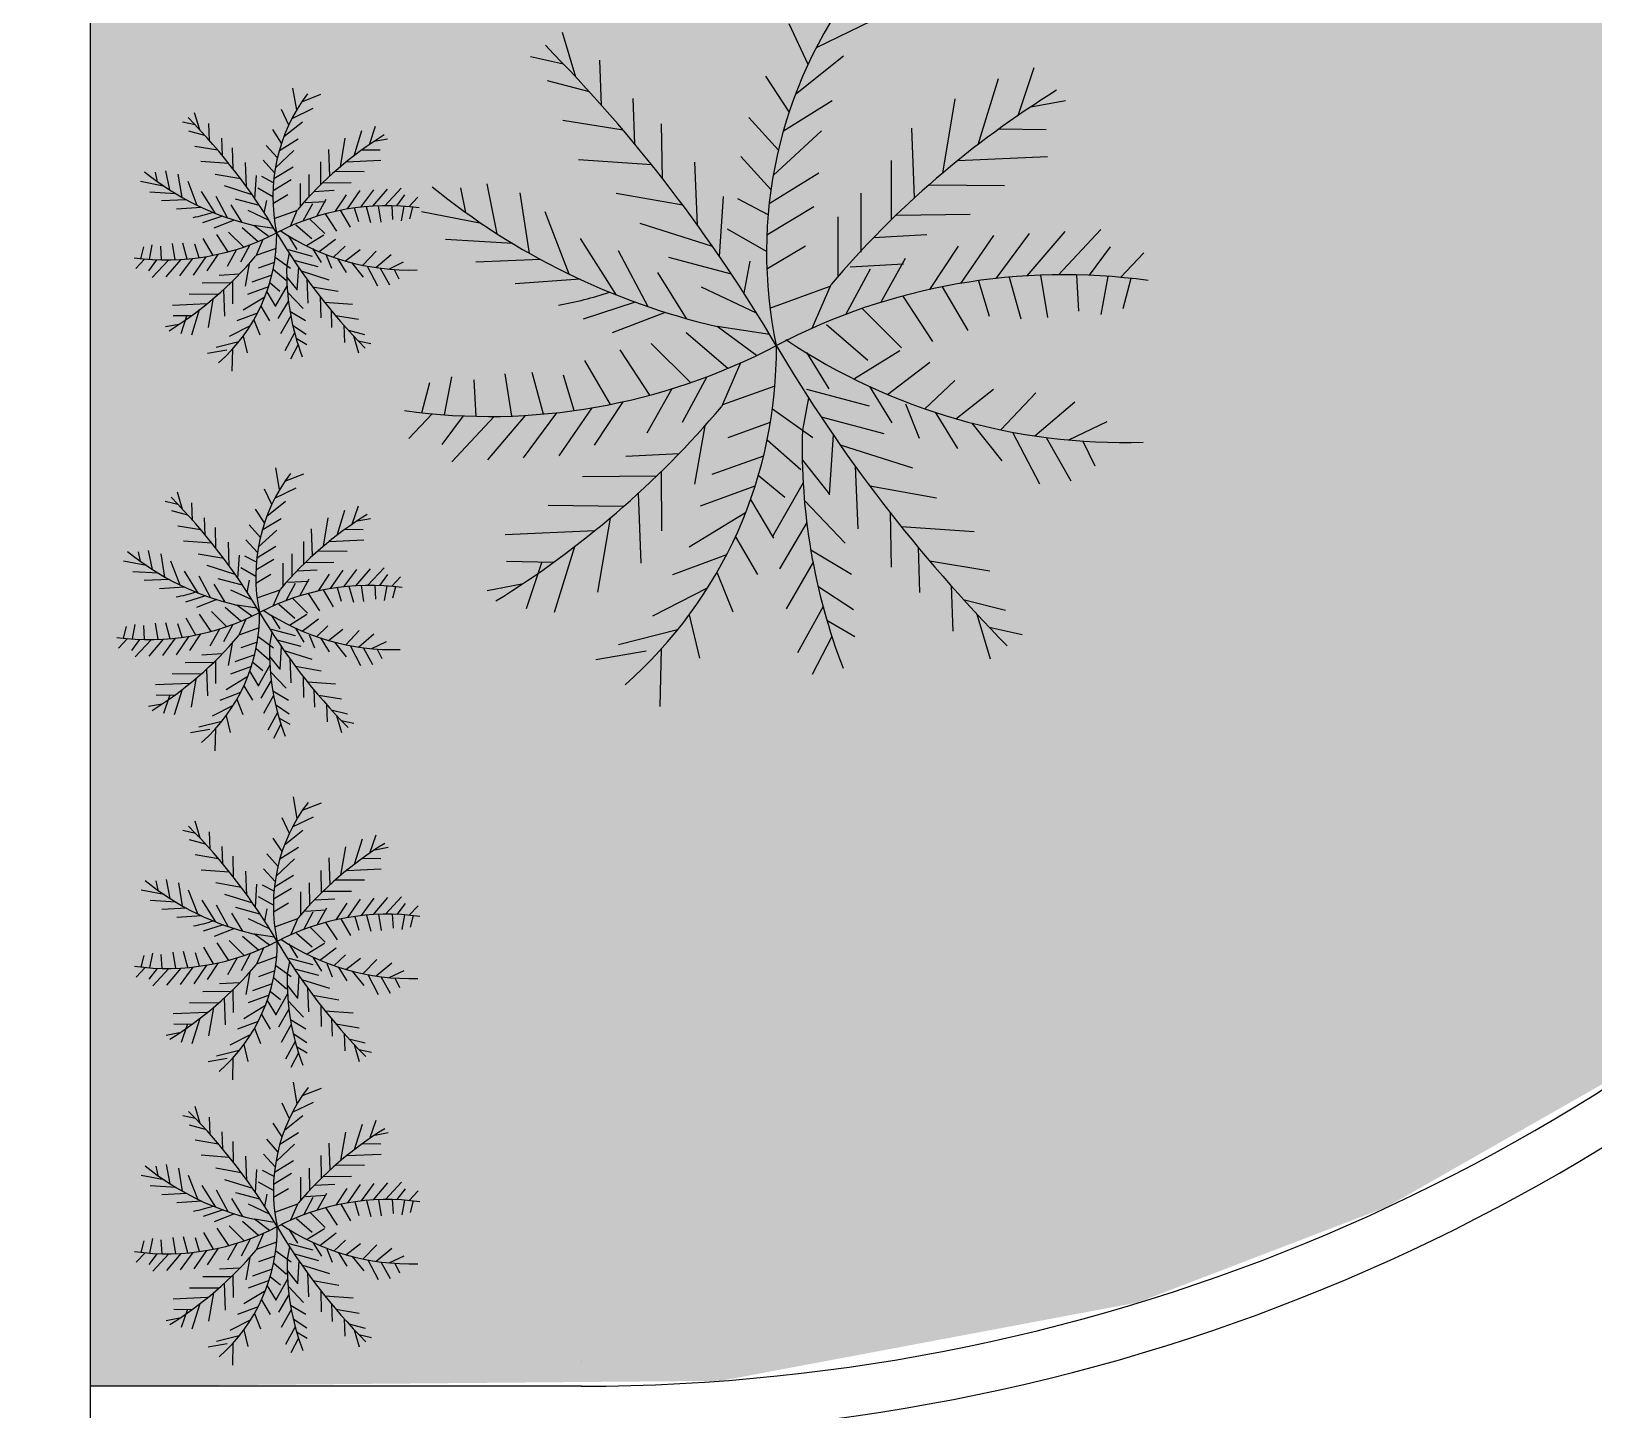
# Model space of a CAD drawing. Header units: millimetres. Extents: x 1170 to 1315, y 90 to 135.
# Drawn here: x 1292.958 to 1294.548, y 121.253 to 122.656 of the extents above; entities that cross this region are included whole.
import ezdxf

# ---------------------------------------------------------------- set-up
doc = ezdxf.new("R2010")
doc.units = ezdxf.units.MM
doc.header["$LTSCALE"] = 20
doc.header["$MEASUREMENT"] = 0
for name, color, linetype in [('E-hatch', 8, 'CONTINUOUS'), ('Indic_Corte_Vista', 2, 'CONTINUOUS'), ('LAYER7', 4, 'CONTINUOUS')]:
    doc.layers.add(name, color=color, linetype=linetype)

msp = doc.modelspace()

# ---------------------------------------------------------------- hatches: boundary and pattern name
at = {"layer": 'E-hatch'}
h = msp.add_hatch(dxfattribs=at)
h.set_pattern_fill('GRASS', color=250, scale=0.1, style=0)
h.paths.add_polyline_path([(1279.7532, 122.4272), (1292.6429, 122.4272), (1292.6429, 121.3022), (1281.3117, 121.3087), (1280.9141, 121.3841), (1280.5581, 121.5316), (1280.319, 121.6838), (1280.1098, 121.8645), (1279.9889, 121.9969), (1279.7859, 122.2936), (1279.7394, 122.3831)])
h.paths.add_polyline_path([(1293.1679, 123.0022), (1293.1679, 122.7272), (1293.0179, 122.7272), (1293.0179, 121.2772), (1293.6598, 121.2828), (1294.0841, 121.3625), (1294.3369, 121.4594), (1294.6175, 121.6192), (1294.8963, 121.8508), (1295.0687, 122.0483), (1295.1734, 122.2003), (1295.2986, 122.4364), (1295.3724, 122.6289), (1295.4298, 122.8484), (1295.4543, 123.0022)])

# ---------------------------------------------------------------- linework, layer by layer
at = {"layer": 'E-hatch', "color": 250}
for p, q in [((1293.5122, 122.6092), (1293.4986, 122.6546)), ((1293.7485, 122.6221), (1293.7292, 122.6633)), ((1293.757, 122.6394), (1293.8129, 122.6664)), ((1293.4997, 122.6224), (1293.4661, 122.6298)), ((1293.5384, 122.5804), (1293.5366, 122.6263)), ((1293.7357, 122.5918), (1293.7847, 122.6308)), ((1293.526, 122.5941), (1293.4832, 122.6052)), ((1293.7294, 122.5739), (1293.7056, 122.6101)), ((1293.9217, 122.5407), (1293.9424, 122.6076)), ((1293.9622, 122.5701), (1293.9787, 122.6188)), ((1293.2282, 122.5757), (1293.2242, 122.5978)), ((1293.2335, 122.5841), (1293.2528, 122.5917)), ((1293.5721, 122.5411), (1293.5706, 122.5873)), ((1293.1295, 122.5555), (1293.1243, 122.5729)), ((1293.2201, 122.5604), (1293.2127, 122.5762)), ((1293.2234, 122.5671), (1293.2448, 122.5774)), ((1293.7234, 122.5546), (1293.773, 122.5855)), ((1293.8855, 122.5115), (1293.8981, 122.587)), ((1293.9751, 122.5788), (1294.0106, 122.5854)), ((1293.1247, 122.5605), (1293.1118, 122.5634)), ((1293.1395, 122.5444), (1293.1389, 122.5621)), ((1293.2128, 122.542), (1293.2037, 122.5558)), ((1293.2152, 122.5488), (1293.234, 122.5638)), ((1293.3021, 122.5405), (1293.3084, 122.5592)), ((1293.5604, 122.555), (1293.499, 122.5651)), ((1293.6005, 122.5058), (1293.5993, 122.5615)), ((1293.7183, 122.5349), (1293.6884, 122.5681)), ((1293.8568, 122.4863), (1293.8542, 122.5573)), ((1293.943, 122.5566), (1293.9907, 122.5557)), ((1293.1348, 122.5497), (1293.1184, 122.554)), ((1293.1525, 122.5294), (1293.1519, 122.5471)), ((1293.2086, 122.527), (1293.1971, 122.5397)), ((1293.2105, 122.5345), (1293.2295, 122.5464)), ((1293.2727, 122.518), (1293.2775, 122.547)), ((1293.2866, 122.5292), (1293.2945, 122.5549)), ((1293.307, 122.5438), (1293.3207, 122.5464)), ((1293.713, 122.5089), (1293.7623, 122.5546)), ((1293.148, 122.5347), (1293.1244, 122.5386)), ((1293.1634, 122.5158), (1293.1629, 122.5372)), ((1293.2057, 122.5116), (1293.1939, 122.5245)), ((1293.2065, 122.517), (1293.2254, 122.5345)), ((1293.2617, 122.5083), (1293.2607, 122.5356)), ((1293.2786, 122.5229), (1293.3136, 122.5245)), ((1293.2947, 122.5353), (1293.3131, 122.535)), ((1293.5894, 122.5198), (1293.5148, 122.5251)), ((1293.7107, 122.4948), (1293.68, 122.5283)), ((1293.8334, 122.4642), (1293.8333, 122.5243)), ((1293.9009, 122.5243), (1293.9922, 122.5285)), ((1293.0866, 122.5026), (1293.0846, 122.5123)), ((1293.0989, 122.4943), (1293.0949, 122.5137)), ((1293.1115, 122.4867), (1293.1077, 122.5103)), ((1293.1591, 122.5212), (1293.1305, 122.5232)), ((1293.1713, 122.5055), (1293.1452, 122.5101)), ((1293.177, 122.4977), (1293.1759, 122.5222)), ((1293.1856, 122.4855), (1293.1871, 122.5089)), ((1293.2045, 122.5017), (1293.1928, 122.508)), ((1293.205, 122.5061), (1293.2244, 122.518)), ((1293.2409, 122.4871), (1293.2408, 122.5101)), ((1293.2527, 122.4999), (1293.2527, 122.5229)), ((1293.2674, 122.5134), (1293.2968, 122.5131)), ((1293.6361, 122.4585), (1293.6332, 122.5225)), ((1293.7089, 122.4805), (1293.7595, 122.5116)), ((1293.0927, 122.4983), (1293.0693, 122.5029)), ((1293.1049, 122.4905), (1293.0787, 122.4921)), ((1293.1269, 122.4786), (1293.1176, 122.5029)), ((1293.1454, 122.4704), (1293.1314, 122.4926)), ((1293.1829, 122.4894), (1293.1546, 122.4984)), ((1293.2039, 122.4874), (1293.1887, 122.4961)), ((1293.2041, 122.4939), (1293.2224, 122.5049)), ((1293.2319, 122.4778), (1293.2319, 122.5009)), ((1293.2457, 122.4928), (1293.2664, 122.494)), ((1293.2545, 122.5016), (1293.2835, 122.5019)), ((1293.2798, 122.475), (1293.2926, 122.4937)), ((1293.2935, 122.4769), (1293.3066, 122.4945)), ((1293.3057, 122.4779), (1293.3205, 122.4952)), ((1293.3179, 122.4783), (1293.3344, 122.496)), ((1293.4003, 122.4713), (1293.3951, 122.4965)), ((1293.4323, 122.4496), (1293.4221, 122.5004)), ((1293.8716, 122.4996), (1293.9484, 122.4988)), ((1293.1157, 122.4843), (1293.0905, 122.4832)), ((1293.1312, 122.4765), (1293.1058, 122.4748)), ((1293.1578, 122.4658), (1293.1462, 122.4876)), ((1293.1727, 122.4612), (1293.1614, 122.4793)), ((1293.1903, 122.4785), (1293.1658, 122.485)), ((1293.1952, 122.4711), (1293.1976, 122.4837)), ((1293.204, 122.4806), (1293.2192, 122.4897)), ((1293.2349, 122.4629), (1293.2445, 122.4806)), ((1293.2366, 122.4814), (1293.2573, 122.4826)), ((1293.2485, 122.4675), (1293.2582, 122.4848)), ((1293.2677, 122.4726), (1293.2789, 122.4895)), ((1293.2866, 122.476), (1293.2909, 122.4622)), ((1293.2987, 122.4774), (1293.3031, 122.4611)), ((1293.3109, 122.4782), (1293.3136, 122.4617)), ((1293.3249, 122.4783), (1293.3257, 122.4641)), ((1293.3299, 122.4781), (1293.3382, 122.4892)), ((1293.3372, 122.4777), (1293.3345, 122.4628)), ((1293.3421, 122.4773), (1293.3513, 122.4869)), ((1293.3461, 122.4769), (1293.3431, 122.4651)), ((1293.4652, 122.4298), (1293.4555, 122.4914)), ((1293.6211, 122.4788), (1293.5531, 122.4908)), ((1293.6585, 122.4266), (1293.6624, 122.4877)), ((1293.7078, 122.4689), (1293.6772, 122.4854)), ((1293.7066, 122.4486), (1293.7544, 122.4774)), ((1293.8025, 122.4309), (1293.8024, 122.491)), ((1293.1527, 122.4677), (1293.1324, 122.461)), ((1293.1644, 122.4637), (1293.1437, 122.4556)), ((1293.2, 122.4634), (1293.1786, 122.4735)), ((1293.2053, 122.4654), (1293.2288, 122.4738)), ((1293.2217, 122.4574), (1293.2291, 122.4745)), ((1293.2412, 122.4651), (1293.2567, 122.4499)), ((1293.2571, 122.47), (1293.2687, 122.4523)), ((1293.2725, 122.4736), (1293.2825, 122.4565)), ((1293.4162, 122.4602), (1293.3552, 122.472)), ((1293.5053, 122.4087), (1293.4811, 122.4721)), ((1293.6514, 122.4369), (1293.5775, 122.4603)), ((1293.7792, 122.4067), (1293.7791, 122.4669)), ((1293.8381, 122.4687), (1293.9136, 122.4696)), ((1293.143, 122.4277), (1293.1331, 122.4448)), ((1293.1584, 122.4313), (1293.1468, 122.4491)), ((1293.1743, 122.4362), (1293.1589, 122.4515)), ((1293.1888, 122.4417), (1293.1726, 122.4557)), ((1293.2052, 122.455), (1293.1847, 122.4581)), ((1293.2, 122.4468), (1293.1847, 122.4581)), ((1293.2195, 122.448), (1293.2282, 122.4338)), ((1293.2273, 122.459), (1293.2434, 122.445)), ((1293.2382, 122.4379), (1293.2559, 122.4487)), ((1293.2511, 122.4316), (1293.2676, 122.4443)), ((1293.5536, 122.3874), (1293.5171, 122.4451)), ((1293.7062, 122.4317), (1293.6665, 122.4544)), ((1293.8152, 122.4459), (1293.8692, 122.449)), ((1293.904, 122.3993), (1293.9375, 122.4481)), ((1293.9398, 122.4043), (1293.9738, 122.4501)), ((1293.9716, 122.407), (1294.0101, 122.4521)), ((1294.0035, 122.408), (1294.0463, 122.4541)), ((1293.0694, 122.4244), (1293.0725, 122.4363)), ((1293.0783, 122.4236), (1293.0811, 122.4385)), ((1293.0906, 122.4231), (1293.0899, 122.4372)), ((1293.1046, 122.4232), (1293.1019, 122.4397)), ((1293.1168, 122.424), (1293.1124, 122.4402)), ((1293.1289, 122.4253), (1293.1246, 122.4392)), ((1293.1478, 122.4287), (1293.1366, 122.4119)), ((1293.167, 122.4338), (1293.1573, 122.4165)), ((1293.1806, 122.4385), (1293.171, 122.4208)), ((1293.1938, 122.4439), (1293.1864, 122.4268)), ((1293.2072, 122.4349), (1293.1867, 122.4275)), ((1293.2204, 122.4303), (1293.218, 122.4177)), ((1293.2195, 122.4336), (1293.244, 122.4271)), ((1293.2441, 122.4347), (1293.2529, 122.4205)), ((1293.2657, 122.426), (1293.2774, 122.4371)), ((1293.2778, 122.4222), (1293.2926, 122.4336)), ((1293.2954, 122.4178), (1293.309, 122.4322)), ((1293.3086, 122.4155), (1293.3242, 122.4288)), ((1293.4481, 122.4398), (1293.3797, 122.4439)), ((1293.5859, 122.3755), (1293.5557, 122.4323)), ((1293.7065, 122.414), (1293.746, 122.4376)), ((1293.8725, 122.3932), (1293.9017, 122.4371)), ((1294.0348, 122.4075), (1294.0564, 122.4365)), ((1294.0666, 122.4054), (1294.0903, 122.4304)), ((1293.0734, 122.424), (1293.0643, 122.4144)), ((1293.0856, 122.4232), (1293.0773, 122.4121)), ((1293.0976, 122.423), (1293.0811, 122.4054)), ((1293.1098, 122.4234), (1293.095, 122.4061)), ((1293.122, 122.4245), (1293.109, 122.4069)), ((1293.1357, 122.4264), (1293.1229, 122.4077)), ((1293.1799, 122.4194), (1293.1758, 122.3966)), ((1293.2054, 122.4206), (1293.1888, 122.4147)), ((1293.2042, 122.4139), (1293.2174, 122.4024)), ((1293.2062, 122.4261), (1293.2219, 122.4148)), ((1293.2252, 122.4228), (1293.2498, 122.4163)), ((1293.2299, 122.4159), (1293.2284, 122.3925)), ((1293.2582, 122.428), (1293.2636, 122.4146)), ((1293.2697, 122.4246), (1293.2785, 122.4105)), ((1293.284, 122.4205), (1293.2958, 122.4057)), ((1293.2999, 122.4169), (1293.3105, 122.3967)), ((1293.3131, 122.4148), (1293.3227, 122.3979)), ((1293.3219, 122.4139), (1293.3368, 122.4211)), ((1293.3274, 122.4134), (1293.3321, 122.4038)), ((1293.4763, 122.4236), (1293.4105, 122.4207)), ((1293.6707, 122.4086), (1293.6067, 122.4255)), ((1293.6834, 122.3892), (1293.6897, 122.422)), ((1293.7871, 122.3677), (1293.812, 122.414)), ((1293.7915, 122.4162), (1293.8455, 122.4192)), ((1293.8225, 122.3799), (1293.8478, 122.425)), ((1293.161, 122.3998), (1293.1321, 122.3994)), ((1293.1698, 122.4085), (1293.1491, 122.4073)), ((1293.1628, 122.4015), (1293.1629, 122.3784)), ((1293.2028, 122.4076), (1293.1826, 122.4005)), ((1293.2007, 122.4001), (1293.211, 122.3915)), ((1293.2183, 122.3972), (1293.2063, 122.3762)), ((1293.2179, 122.406), (1293.2284, 122.3929)), ((1293.2326, 122.412), (1293.261, 122.403)), ((1293.2385, 122.4037), (1293.2396, 122.3791)), ((1293.5166, 122.4034), (1293.4503, 122.3989)), ((1293.6248, 122.3634), (1293.5955, 122.4105)), ((1293.7097, 122.3742), (1293.7711, 122.3963)), ((1293.7526, 122.3536), (1293.7719, 122.3981)), ((1293.9218, 122.402), (1293.9329, 122.366)), ((1293.9533, 122.4056), (1293.9649, 122.3632)), ((1293.9852, 122.4076), (1293.9921, 122.3647)), ((1294.0216, 122.4079), (1294.0236, 122.371)), ((1294.0537, 122.4064), (1294.0465, 122.3677)), ((1294.0769, 122.4044), (1294.0689, 122.3735)), ((1293.1482, 122.3879), (1293.1187, 122.3882)), ((1293.1428, 122.3833), (1293.138, 122.3544)), ((1293.1538, 122.393), (1293.1548, 122.3658)), ((1293.1957, 122.3854), (1293.1737, 122.3721)), ((1293.1994, 122.3958), (1293.178, 122.388)), ((1293.1977, 122.3906), (1293.2066, 122.3756)), ((1293.2197, 122.3816), (1293.209, 122.3635)), ((1293.2188, 122.3902), (1293.2347, 122.3736)), ((1293.2442, 122.3959), (1293.2703, 122.3913)), ((1293.2521, 122.3856), (1293.2526, 122.3642)), ((1293.6961, 122.3691), (1293.6402, 122.3955)), ((1293.8449, 122.3864), (1293.8752, 122.3401)), ((1293.8851, 122.3958), (1293.911, 122.3512)), ((1293.1369, 122.3784), (1293.1019, 122.3768)), ((1293.1208, 122.3661), (1293.1025, 122.3664)), ((1293.1161, 122.3659), (1293.1101, 122.3479)), ((1293.129, 122.3722), (1293.121, 122.3465)), ((1293.1883, 122.3691), (1293.1673, 122.3612)), ((1293.1917, 122.3761), (1293.2004, 122.3613)), ((1293.2221, 122.3661), (1293.2116, 122.348)), ((1293.2212, 122.371), (1293.2371, 122.3616)), ((1293.2564, 122.3802), (1293.285, 122.3781)), ((1293.2631, 122.372), (1293.2636, 122.3543)), ((1293.2675, 122.3667), (1293.2911, 122.3628)), ((1293.5726, 122.3802), (1293.5197, 122.3629)), ((1293.6032, 122.3698), (1293.5492, 122.3488)), ((1293.8035, 122.3737), (1293.8437, 122.3338)), ((1293.1085, 122.3575), (1293.0948, 122.355)), ((1293.1808, 122.356), (1293.1595, 122.3451)), ((1293.1846, 122.3622), (1293.1908, 122.3468)), ((1293.226, 122.3488), (1293.2161, 122.3308)), ((1293.224, 122.3569), (1293.2378, 122.3476)), ((1293.276, 122.3569), (1293.2767, 122.3393)), ((1293.2807, 122.3517), (1293.2972, 122.3474)), ((1293.6667, 122.3127), (1293.6245, 122.3491)), ((1293.7095, 122.3473), (1293.656, 122.3554)), ((1293.6959, 122.3258), (1293.656, 122.3554)), ((1293.7671, 122.3576), (1293.8092, 122.3212)), ((1293.1692, 122.3397), (1293.1461, 122.3339)), ((1293.1737, 122.3456), (1293.1778, 122.3287)), ((1293.2295, 122.3371), (1293.2218, 122.3223)), ((1293.2275, 122.3436), (1293.2384, 122.3372)), ((1293.286, 122.3459), (1293.2912, 122.3285)), ((1293.2908, 122.3408), (1293.3037, 122.338)), ((1293.6289, 122.2983), (1293.5888, 122.3381)), ((1293.157, 122.3315), (1293.1373, 122.3281)), ((1293.1628, 122.3322), (1293.1623, 122.3098)), ((1293.5474, 122.2761), (1293.5215, 122.3208)), ((1293.5876, 122.2856), (1293.5573, 122.3318)), ((1293.6798, 122.3183), (1293.6605, 122.2738)), ((1293.7468, 122.329), (1293.7696, 122.2921)), ((1293.7956, 122.3026), (1293.8418, 122.3309)), ((1293.8293, 122.2862), (1293.8723, 122.3192)), ((1293.3787, 122.2655), (1293.3859, 122.3042)), ((1293.4108, 122.264), (1293.4089, 122.301)), ((1293.4472, 122.2643), (1293.4403, 122.3072)), ((1293.4792, 122.2663), (1293.4676, 122.3087)), ((1293.5106, 122.2699), (1293.4995, 122.3059)), ((1293.6454, 122.3042), (1293.6204, 122.2579)), ((1293.3556, 122.2676), (1293.3635, 122.2985)), ((1293.6099, 122.292), (1293.5846, 122.2469)), ((1293.7147, 122.2948), (1293.6613, 122.2757)), ((1293.7468, 122.2915), (1293.8108, 122.2746)), ((1293.8111, 122.2943), (1293.8338, 122.2574)), ((1293.8672, 122.2717), (1293.8977, 122.3006)), ((1293.8988, 122.2616), (1293.9373, 122.2915)), ((1293.9447, 122.2503), (1293.9803, 122.2879)), ((1293.5285, 122.2726), (1293.4949, 122.2238)), ((1293.5599, 122.2788), (1293.5307, 122.2348)), ((1293.7123, 122.2718), (1293.7532, 122.2425)), ((1293.7491, 122.2827), (1293.7428, 122.2499)), ((1293.8476, 122.2768), (1293.8617, 122.2419)), ((1293.9791, 122.2442), (1294.0198, 122.2788)), ((1293.3659, 122.2665), (1293.3421, 122.2415)), ((1293.3977, 122.2644), (1293.376, 122.2355)), ((1293.429, 122.2639), (1293.3861, 122.2178)), ((1293.4608, 122.265), (1293.4224, 122.2198)), ((1293.4926, 122.2676), (1293.4587, 122.2218)), ((1293.6436, 122.2544), (1293.633, 122.195)), ((1293.7101, 122.2576), (1293.6668, 122.2423)), ((1293.7617, 122.2634), (1293.8257, 122.2464)), ((1293.8778, 122.2681), (1293.9006, 122.2312)), ((1293.915, 122.2572), (1293.9456, 122.2187)), ((1294.0137, 122.24), (1294.0528, 122.2587)), ((1293.7069, 122.2402), (1293.7413, 122.21)), ((1293.774, 122.2453), (1293.77, 122.1843)), ((1293.9566, 122.2479), (1293.984, 122.1953)), ((1293.9908, 122.2425), (1294.016, 122.1984)), ((1294.0281, 122.2388), (1294.0403, 122.2137)), ((1293.6172, 122.226), (1293.5632, 122.223)), ((1293.7032, 122.2236), (1293.6506, 122.205)), ((1293.7811, 122.235), (1293.8549, 122.2117)), ((1293.2108, 122.1896), (1293.2068, 122.2116)), ((1293.2161, 122.1979), (1293.2354, 122.2055)), ((1293.599, 122.2077), (1293.5992, 122.1476)), ((1293.7427, 122.2194), (1293.7701, 122.1853)), ((1293.7964, 122.2134), (1293.7992, 122.1495)), ((1293.2028, 122.1742), (1293.1954, 122.19)), ((1293.206, 122.1809), (1293.2275, 122.1912)), ((1293.5944, 122.2033), (1293.5189, 122.2024)), ((1293.6945, 122.1929), (1293.6387, 122.1725)), ((1293.6979, 122.204), (1293.7247, 122.1818)), ((1293.7436, 122.1965), (1293.7123, 122.1419)), ((1293.8113, 122.1932), (1293.8793, 122.1812)), ((1293.1073, 122.1744), (1293.0944, 122.1772)), ((1293.1121, 122.1693), (1293.1069, 122.1867)), ((1293.1222, 122.1582), (1293.1215, 122.1759)), ((1293.1979, 122.1626), (1293.2166, 122.1776)), ((1293.5757, 122.1857), (1293.5782, 122.1146)), ((1293.6899, 122.1793), (1293.7133, 122.1402)), ((1293.7449, 122.1783), (1293.7863, 122.1351)), ((1293.1174, 122.1635), (1293.101, 122.1678)), ((1293.1351, 122.1432), (1293.1345, 122.1609)), ((1293.1954, 122.1558), (1293.1863, 122.1697)), ((1293.1931, 122.1484), (1293.2122, 122.1602)), ((1293.2553, 122.1318), (1293.2601, 122.1608)), ((1293.2692, 122.143), (1293.2771, 122.1687)), ((1293.2847, 122.1543), (1293.291, 122.173)), ((1293.2897, 122.1577), (1293.3033, 122.1602)), ((1293.5608, 122.1723), (1293.4841, 122.1732)), ((1293.547, 122.1604), (1293.5344, 122.085)), ((1293.6849, 122.1658), (1293.6274, 122.131)), ((1293.8319, 122.1662), (1293.8332, 122.1104)), ((1293.1306, 122.1485), (1293.1071, 122.1524)), ((1293.146, 122.1296), (1293.1455, 122.151)), ((1293.1912, 122.1408), (1293.1797, 122.1535)), ((1293.1891, 122.1308), (1293.2081, 122.1483)), ((1293.2443, 122.1221), (1293.2433, 122.1494)), ((1293.2774, 122.1491), (1293.2957, 122.1488)), ((1293.5316, 122.1476), (1293.4402, 122.1435)), ((1293.7472, 122.1559), (1293.7196, 122.1087)), ((1293.8431, 122.1521), (1293.9176, 122.1469)), ((1293.0692, 122.1164), (1293.0672, 122.1261)), ((1293.0815, 122.1081), (1293.0775, 122.1276)), ((1293.1417, 122.135), (1293.1131, 122.137)), ((1293.1596, 122.1115), (1293.1586, 122.136)), ((1293.1883, 122.1254), (1293.1765, 122.1383)), ((1293.1876, 122.1199), (1293.207, 122.1319)), ((1293.2353, 122.1137), (1293.2353, 122.1367)), ((1293.25, 122.1273), (1293.2794, 122.1269)), ((1293.2612, 122.1367), (1293.2963, 122.1383)), ((1293.5108, 122.1312), (1293.49, 122.0643)), ((1293.6745, 122.1415), (1293.6971, 122.103)), ((1293.7513, 122.1283), (1293.7926, 122.1036)), ((1293.8604, 122.1309), (1293.8619, 122.0847)), ((1293.0753, 122.1121), (1293.0519, 122.1167)), ((1293.0941, 122.1005), (1293.0904, 122.1241)), ((1293.1095, 122.0924), (1293.1002, 122.1167)), ((1293.1539, 122.1193), (1293.1278, 122.1239)), ((1293.1655, 122.1032), (1293.1372, 122.1122)), ((1293.1682, 122.0993), (1293.1698, 122.1227)), ((1293.1872, 122.1155), (1293.1754, 122.1218)), ((1293.1867, 122.1077), (1293.205, 122.1187)), ((1293.2145, 122.0916), (1293.2145, 122.1147)), ((1293.2235, 122.1009), (1293.2234, 122.124)), ((1293.2371, 122.1154), (1293.2661, 122.1157)), ((1293.4895, 122.1154), (1293.4417, 122.1163)), ((1293.4773, 122.1149), (1293.4615, 122.0681)), ((1293.6655, 122.1232), (1293.6107, 122.1028)), ((1293.7536, 122.1155), (1293.7263, 122.0682)), ((1293.8721, 122.1169), (1293.9334, 122.1068)), ((1293.0876, 122.1043), (1293.0613, 122.1059)), ((1293.0984, 122.0981), (1293.0731, 122.097)), ((1293.128, 122.0842), (1293.114, 122.1064)), ((1293.1404, 122.0797), (1293.1288, 122.1014)), ((1293.1729, 122.0923), (1293.1484, 122.0988)), ((1293.1865, 122.1012), (1293.1713, 122.1099)), ((1293.1778, 122.0849), (1293.1802, 122.0975)), ((1293.1867, 122.0944), (1293.2018, 122.1035)), ((1293.2176, 122.0767), (1293.2271, 122.0944)), ((1293.2192, 122.0953), (1293.24, 122.0964)), ((1293.2284, 122.1067), (1293.2491, 122.1078)), ((1293.2312, 122.0813), (1293.2409, 122.0987)), ((1293.2503, 122.0864), (1293.2615, 122.1033)), ((1293.2624, 122.0888), (1293.2753, 122.1075)), ((1293.2762, 122.0907), (1293.2892, 122.1083)), ((1293.2883, 122.0917), (1293.3031, 122.109)), ((1293.3006, 122.0921), (1293.317, 122.1098)), ((1293.3126, 122.0919), (1293.3209, 122.103)), ((1293.3248, 122.0911), (1293.3339, 122.1007)), ((1293.6558, 122.1054), (1293.6719, 122.0652)), ((1293.1138, 122.0903), (1293.0884, 122.0886)), ((1293.1353, 122.0815), (1293.115, 122.0748)), ((1293.1553, 122.075), (1293.1441, 122.0931)), ((1293.1827, 122.0772), (1293.1612, 122.0873)), ((1293.1879, 122.0792), (1293.2114, 122.0876)), ((1293.2043, 122.0713), (1293.2118, 122.0883)), ((1293.2239, 122.079), (1293.2393, 122.0637)), ((1293.2397, 122.0838), (1293.2514, 122.0661)), ((1293.2551, 122.0874), (1293.2651, 122.0703)), ((1293.2692, 122.0898), (1293.2735, 122.076)), ((1293.2813, 122.0912), (1293.2858, 122.0749)), ((1293.2936, 122.092), (1293.2962, 122.0755)), ((1293.3075, 122.0921), (1293.3083, 122.0779)), ((1293.3198, 122.0915), (1293.3171, 122.0767)), ((1293.3287, 122.0907), (1293.3257, 122.0789)), ((1293.4574, 122.0931), (1293.4219, 122.0865)), ((1293.646, 122.0891), (1293.5903, 122.0607)), ((1293.7586, 122.0914), (1293.7946, 122.0674)), ((1293.8941, 122.0916), (1293.8959, 122.0456)), ((1293.147, 122.0775), (1293.1263, 122.0694)), ((1293.141, 122.0452), (1293.1294, 122.0629)), ((1293.1569, 122.05), (1293.1415, 122.0653)), ((1293.1714, 122.0556), (1293.1552, 122.0695)), ((1293.1878, 122.0688), (1293.1673, 122.072)), ((1293.1826, 122.0606), (1293.1673, 122.072)), ((1293.2099, 122.0728), (1293.2261, 122.0588)), ((1293.2208, 122.0517), (1293.2386, 122.0626)), ((1293.7638, 122.0705), (1293.7379, 122.0233)), ((1293.9064, 122.0778), (1293.9493, 122.0667)), ((1293.9203, 122.0628), (1293.9338, 122.0173)), ((1293.052, 122.0383), (1293.0551, 122.0501)), ((1293.0609, 122.0375), (1293.0637, 122.0523)), ((1293.0732, 122.0369), (1293.0725, 122.0511)), ((1293.0872, 122.037), (1293.0846, 122.0535)), ((1293.0995, 122.0378), (1293.095, 122.054)), ((1293.1115, 122.0392), (1293.1073, 122.053)), ((1293.1256, 122.0415), (1293.1157, 122.0587)), ((1293.1496, 122.0476), (1293.1399, 122.0303)), ((1293.1632, 122.0523), (1293.1536, 122.0346)), ((1293.1764, 122.0577), (1293.169, 122.0406)), ((1293.1898, 122.0487), (1293.1693, 122.0414)), ((1293.2021, 122.0618), (1293.2109, 122.0477)), ((1293.2021, 122.0474), (1293.2266, 122.041)), ((1293.2268, 122.0485), (1293.2355, 122.0343)), ((1293.2338, 122.0454), (1293.2503, 122.0581)), ((1293.2483, 122.0398), (1293.26, 122.0509)), ((1293.2604, 122.036), (1293.2752, 122.0474)), ((1293.6157, 122.0468), (1293.5555, 122.0315)), ((1293.6275, 122.062), (1293.6381, 122.0179)), ((1293.7677, 122.0567), (1293.7961, 122.0401)), ((1293.9327, 122.0495), (1293.9664, 122.0422)), ((1293.056, 122.0379), (1293.0469, 122.0283)), ((1293.0682, 122.037), (1293.0599, 122.0259)), ((1293.0802, 122.0368), (1293.0638, 122.0192)), ((1293.0924, 122.0373), (1293.0777, 122.0199)), ((1293.1046, 122.0383), (1293.0916, 122.0207)), ((1293.1184, 122.0402), (1293.1055, 122.0215)), ((1293.1304, 122.0426), (1293.1192, 122.0257)), ((1293.1625, 122.0332), (1293.1585, 122.0104)), ((1293.1881, 122.0344), (1293.1714, 122.0286)), ((1293.1889, 122.0399), (1293.2046, 122.0286)), ((1293.203, 122.0441), (1293.2006, 122.0315)), ((1293.2078, 122.0366), (1293.2324, 122.0302)), ((1293.2408, 122.0418), (1293.2462, 122.0284)), ((1293.2524, 122.0385), (1293.2611, 122.0243)), ((1293.2666, 122.0343), (1293.2784, 122.0195)), ((1293.278, 122.0316), (1293.2917, 122.0461)), ((1293.2826, 122.0307), (1293.2931, 122.0105)), ((1293.2912, 122.0293), (1293.3068, 122.0426)), ((1293.3045, 122.0277), (1293.3195, 122.0349)), ((1293.7728, 122.0399), (1293.7527, 122.0014)), ((1293.1524, 122.0223), (1293.1317, 122.0212)), ((1293.1454, 122.0153), (1293.1455, 121.9923)), ((1293.1854, 122.0214), (1293.1652, 122.0143)), ((1293.1868, 122.0278), (1293.2, 122.0162)), ((1293.2005, 122.0198), (1293.211, 122.0067)), ((1293.2125, 122.0297), (1293.211, 122.0063)), ((1293.2153, 122.0258), (1293.2436, 122.0168)), ((1293.2211, 122.0175), (1293.2222, 121.993)), ((1293.2957, 122.0287), (1293.3054, 122.0117)), ((1293.31, 122.0272), (1293.3147, 122.0176)), ((1293.5838, 122.0252), (1293.5326, 122.0164)), ((1293.5989, 122.0271), (1293.5976, 121.9688)), ((1293.1308, 122.0017), (1293.1013, 122.002)), ((1293.1437, 122.0136), (1293.1147, 122.0132)), ((1293.1365, 122.0068), (1293.1375, 121.9796)), ((1293.1784, 121.9992), (1293.1563, 121.9859)), ((1293.1821, 122.0096), (1293.1607, 122.0018)), ((1293.1803, 122.0044), (1293.1893, 121.9894)), ((1293.1834, 122.0139), (1293.1936, 122.0054)), ((1293.2009, 122.011), (1293.1889, 121.99)), ((1293.2014, 122.004), (1293.2173, 121.9875)), ((1293.2269, 122.0097), (1293.253, 122.0051)), ((1293.2348, 121.9994), (1293.2352, 121.978)), ((1293.1196, 121.9923), (1293.0845, 121.9907)), ((1293.1116, 121.986), (1293.1036, 121.9603)), ((1293.1255, 121.9971), (1293.1206, 121.9682)), ((1293.1709, 121.9829), (1293.1499, 121.975)), ((1293.1744, 121.9899), (1293.1831, 121.9751)), ((1293.2023, 121.9954), (1293.1917, 121.9773)), ((1293.2038, 121.9848), (1293.2197, 121.9754)), ((1293.239, 121.994), (1293.2676, 121.992)), ((1293.2457, 121.9858), (1293.2463, 121.9681)), ((1293.0911, 121.9713), (1293.0775, 121.9688)), ((1293.1034, 121.9799), (1293.0851, 121.9802)), ((1293.0988, 121.9797), (1293.0927, 121.9618)), ((1293.1635, 121.9698), (1293.1421, 121.9589)), ((1293.1672, 121.9761), (1293.1734, 121.9606)), ((1293.2047, 121.9799), (1293.1943, 121.9618)), ((1293.2066, 121.9707), (1293.2204, 121.9615)), ((1293.2502, 121.9805), (1293.2737, 121.9766)), ((1293.2586, 121.9708), (1293.2593, 121.9531)), ((1293.1518, 121.9536), (1293.1287, 121.9477)), ((1293.1563, 121.9594), (1293.1604, 121.9425)), ((1293.2086, 121.9627), (1293.1987, 121.9446)), ((1293.2101, 121.9574), (1293.221, 121.951)), ((1293.2633, 121.9655), (1293.2798, 121.9612)), ((1293.2687, 121.9597), (1293.2739, 121.9423)), ((1293.2734, 121.9546), (1293.2863, 121.9518)), ((1293.1396, 121.9453), (1293.12, 121.9419)), ((1293.1454, 121.946), (1293.1449, 121.9237)), ((1293.2121, 121.9509), (1293.2044, 121.9362)), ((1293.2287, 121.8549), (1293.2248, 121.877)), ((1293.2239, 121.8463), (1293.2454, 121.8566)), ((1293.234, 121.8633), (1293.2533, 121.8709)), ((1293.1253, 121.8397), (1293.1124, 121.8426)), ((1293.13, 121.8347), (1293.1248, 121.8521)), ((1293.1401, 121.8236), (1293.1394, 121.8412)), ((1293.2207, 121.8396), (1293.2133, 121.8554)), ((1293.2158, 121.828), (1293.2345, 121.843)), ((1293.1353, 121.8289), (1293.1189, 121.8331)), ((1293.153, 121.8085), (1293.1524, 121.8263)), ((1293.2133, 121.8212), (1293.2042, 121.835)), ((1293.2111, 121.8137), (1293.2301, 121.8256)), ((1293.2732, 121.7972), (1293.278, 121.8262)), ((1293.2871, 121.8084), (1293.2951, 121.8341)), ((1293.3027, 121.8197), (1293.309, 121.8384)), ((1293.3076, 121.823), (1293.3212, 121.8256)), ((1293.1485, 121.8139), (1293.125, 121.8178)), ((1293.1639, 121.795), (1293.1634, 121.8164)), ((1293.2091, 121.8062), (1293.1976, 121.8189)), ((1293.2071, 121.7962), (1293.226, 121.8137)), ((1293.2622, 121.7875), (1293.2612, 121.8148)), ((1293.2953, 121.8145), (1293.3136, 121.8141)), ((1293.0994, 121.7734), (1293.0955, 121.7929)), ((1293.1596, 121.8004), (1293.1311, 121.8024)), ((1293.1775, 121.7769), (1293.1765, 121.8014)), ((1293.2062, 121.7908), (1293.1944, 121.8037)), ((1293.2055, 121.7853), (1293.2249, 121.7972)), ((1293.2533, 121.7791), (1293.2532, 121.8021)), ((1293.2679, 121.7926), (1293.2973, 121.7923)), ((1293.2791, 121.8021), (1293.3142, 121.8037)), ((1293.0932, 121.7775), (1293.0698, 121.7821)), ((1293.0871, 121.7818), (1293.0851, 121.7915)), ((1293.112, 121.7659), (1293.1083, 121.7895)), ((1293.1274, 121.7578), (1293.1181, 121.7821)), ((1293.1718, 121.7846), (1293.1457, 121.7893)), ((1293.1834, 121.7686), (1293.1551, 121.7776)), ((1293.1861, 121.7647), (1293.1877, 121.7881)), ((1293.2051, 121.7809), (1293.1933, 121.7872)), ((1293.2046, 121.7731), (1293.2229, 121.7841)), ((1293.2325, 121.757), (1293.2324, 121.7801)), ((1293.2414, 121.7663), (1293.2413, 121.7893)), ((1293.255, 121.7808), (1293.284, 121.7811)), ((1293.1055, 121.7697), (1293.0792, 121.7713)), ((1293.1163, 121.7635), (1293.091, 121.7624)), ((1293.1459, 121.7496), (1293.1319, 121.7717)), ((1293.1583, 121.745), (1293.1467, 121.7668)), ((1293.1908, 121.7577), (1293.1663, 121.7642)), ((1293.2045, 121.7666), (1293.1892, 121.7753)), ((1293.1957, 121.7503), (1293.1981, 121.7629)), ((1293.2046, 121.7598), (1293.2197, 121.7689)), ((1293.2372, 121.7606), (1293.2579, 121.7618)), ((1293.2463, 121.772), (1293.267, 121.7732)), ((1293.2491, 121.7467), (1293.2588, 121.764)), ((1293.2682, 121.7518), (1293.2794, 121.7687)), ((1293.2803, 121.7542), (1293.2932, 121.7729)), ((1293.2941, 121.7561), (1293.3071, 121.7737)), ((1293.3063, 121.7571), (1293.321, 121.7744)), ((1293.3185, 121.7575), (1293.3349, 121.7752)), ((1293.3305, 121.7573), (1293.3388, 121.7684)), ((1293.3427, 121.7565), (1293.3518, 121.7661)), ((1293.1317, 121.7557), (1293.1063, 121.754)), ((1293.1532, 121.7468), (1293.1329, 121.7402)), ((1293.1732, 121.7404), (1293.162, 121.7584)), ((1293.2006, 121.7426), (1293.1791, 121.7527)), ((1293.2058, 121.7445), (1293.2294, 121.753)), ((1293.2223, 121.7366), (1293.2297, 121.7537)), ((1293.2355, 121.7421), (1293.245, 121.7598)), ((1293.2576, 121.7492), (1293.2693, 121.7315)), ((1293.2731, 121.7528), (1293.283, 121.7357)), ((1293.2872, 121.7552), (1293.2914, 121.7414)), ((1293.2992, 121.7566), (1293.3037, 121.7403)), ((1293.3115, 121.7574), (1293.3141, 121.7409)), ((1293.3254, 121.7575), (1293.3262, 121.7433)), ((1293.3378, 121.7569), (1293.335, 121.742)), ((1293.3466, 121.7561), (1293.3436, 121.7443)), ((1293.165, 121.7428), (1293.1442, 121.7348)), ((1293.1748, 121.7154), (1293.1594, 121.7307)), ((1293.1893, 121.7209), (1293.1731, 121.7349)), ((1293.2057, 121.7342), (1293.1852, 121.7373)), ((1293.2005, 121.726), (1293.1852, 121.7373)), ((1293.2278, 121.7382), (1293.244, 121.7242)), ((1293.2418, 121.7443), (1293.2572, 121.7291)), ((1293.07, 121.7036), (1293.073, 121.7155)), ((1293.0788, 121.7028), (1293.0816, 121.7177)), ((1293.0912, 121.7023), (1293.0904, 121.7164)), ((1293.1051, 121.7024), (1293.1025, 121.7188)), ((1293.1174, 121.7032), (1293.1129, 121.7194)), ((1293.1294, 121.7045), (1293.1252, 121.7183)), ((1293.1435, 121.7069), (1293.1336, 121.724)), ((1293.159, 121.7105), (1293.1473, 121.7283)), ((1293.1675, 121.713), (1293.1578, 121.6957)), ((1293.1811, 121.7177), (1293.1716, 121.6999)), ((1293.1943, 121.7231), (1293.1869, 121.706)), ((1293.2077, 121.7141), (1293.1872, 121.7067)), ((1293.22, 121.7272), (1293.2288, 121.713)), ((1293.22, 121.7128), (1293.2446, 121.7063)), ((1293.2387, 121.7171), (1293.2565, 121.7279)), ((1293.2447, 121.7139), (1293.2534, 121.6997)), ((1293.2517, 121.7108), (1293.2682, 121.7234)), ((1293.2662, 121.7052), (1293.2779, 121.7163)), ((1293.2783, 121.7014), (1293.2931, 121.7128)), ((1293.0739, 121.7032), (1293.0648, 121.6936)), ((1293.0861, 121.7024), (1293.0778, 121.6913)), ((1293.0981, 121.7022), (1293.0817, 121.6846)), ((1293.1103, 121.7026), (1293.0956, 121.6853)), ((1293.1225, 121.7037), (1293.1095, 121.6861)), ((1293.1363, 121.7056), (1293.1234, 121.6868)), ((1293.1483, 121.7079), (1293.1371, 121.6911)), ((1293.1805, 121.6986), (1293.1764, 121.6758)), ((1293.206, 121.6998), (1293.1893, 121.6939)), ((1293.2068, 121.7052), (1293.2225, 121.694)), ((1293.2209, 121.7094), (1293.2185, 121.6969)), ((1293.2258, 121.702), (1293.2503, 121.6955)), ((1293.2587, 121.7072), (1293.2641, 121.6938)), ((1293.2703, 121.7038), (1293.279, 121.6897)), ((1293.2845, 121.6997), (1293.2963, 121.6849)), ((1293.2959, 121.697), (1293.3096, 121.7114)), ((1293.3091, 121.6947), (1293.3248, 121.7079)), ((1293.3224, 121.6931), (1293.3374, 121.7002)), ((1293.1703, 121.6877), (1293.1496, 121.6865)), ((1293.2033, 121.6868), (1293.1831, 121.6796)), ((1293.2047, 121.6931), (1293.2179, 121.6815)), ((1293.2184, 121.6852), (1293.229, 121.6721)), ((1293.2304, 121.6951), (1293.2289, 121.6717)), ((1293.2332, 121.6911), (1293.2615, 121.6822)), ((1293.239, 121.6829), (1293.2401, 121.6583)), ((1293.3005, 121.6961), (1293.311, 121.6759)), ((1293.3136, 121.694), (1293.3233, 121.6771)), ((1293.3279, 121.6926), (1293.3326, 121.683)), ((1293.1487, 121.6671), (1293.1192, 121.6674)), ((1293.1616, 121.679), (1293.1326, 121.6786)), ((1293.1544, 121.6722), (1293.1554, 121.645)), ((1293.1633, 121.6807), (1293.1634, 121.6576)), ((1293.2, 121.675), (1293.1786, 121.6672)), ((1293.1982, 121.6698), (1293.2072, 121.6548)), ((1293.2013, 121.6793), (1293.2115, 121.6707)), ((1293.2188, 121.6764), (1293.2068, 121.6554)), ((1293.2193, 121.6694), (1293.2352, 121.6528)), ((1293.2448, 121.6751), (1293.2709, 121.6705)), ((1293.1375, 121.6576), (1293.1024, 121.656)), ((1293.1295, 121.6513), (1293.1215, 121.6257)), ((1293.1434, 121.6625), (1293.1385, 121.6336)), ((1293.1963, 121.6646), (1293.1742, 121.6512)), ((1293.1923, 121.6553), (1293.201, 121.6405)), ((1293.2202, 121.6608), (1293.2096, 121.6427)), ((1293.2217, 121.6502), (1293.2376, 121.6408)), ((1293.2527, 121.6647), (1293.2532, 121.6433)), ((1293.2569, 121.6593), (1293.2855, 121.6573)), ((1293.2636, 121.6512), (1293.2642, 121.6335)), ((1293.109, 121.6367), (1293.0954, 121.6342)), ((1293.1213, 121.6453), (1293.103, 121.6456)), ((1293.1167, 121.6451), (1293.1106, 121.6271)), ((1293.1814, 121.6352), (1293.16, 121.6243)), ((1293.1888, 121.6483), (1293.1678, 121.6404)), ((1293.1851, 121.6414), (1293.1913, 121.626)), ((1293.2226, 121.6453), (1293.2122, 121.6271)), ((1293.2246, 121.6361), (1293.2384, 121.6268)), ((1293.2681, 121.6458), (1293.2916, 121.642)), ((1293.2765, 121.6361), (1293.2772, 121.6185)), ((1293.1697, 121.6189), (1293.1466, 121.6131)), ((1293.1743, 121.6248), (1293.1783, 121.6078)), ((1293.2266, 121.628), (1293.2166, 121.6099)), ((1293.228, 121.6228), (1293.2389, 121.6164)), ((1293.2813, 121.6308), (1293.2977, 121.6266)), ((1293.2866, 121.6251), (1293.2918, 121.6077)), ((1293.2913, 121.62), (1293.3042, 121.6172)), ((1293.1575, 121.6107), (1293.1379, 121.6073)), ((1293.1633, 121.6114), (1293.1628, 121.589)), ((1293.23, 121.6163), (1293.2223, 121.6015)), ((1293.2287, 121.5647), (1293.2248, 121.5867)), ((1293.234, 121.5731), (1293.2533, 121.5806)), ((1293.13, 121.5444), (1293.1248, 121.5618)), ((1293.2207, 121.5494), (1293.2133, 121.5652)), ((1293.2239, 121.556), (1293.2454, 121.5664)), ((1293.1253, 121.5495), (1293.1124, 121.5523)), ((1293.1353, 121.5386), (1293.1189, 121.5429)), ((1293.1401, 121.5334), (1293.1394, 121.551)), ((1293.2133, 121.5309), (1293.2042, 121.5448)), ((1293.2158, 121.5378), (1293.2345, 121.5527)), ((1293.2871, 121.5181), (1293.2951, 121.5438)), ((1293.3027, 121.5294), (1293.309, 121.5481)), ((1293.1485, 121.5236), (1293.125, 121.5275)), ((1293.153, 121.5183), (1293.1524, 121.536)), ((1293.1639, 121.5047), (1293.1634, 121.5261)), ((1293.2091, 121.5159), (1293.1976, 121.5287)), ((1293.2071, 121.506), (1293.226, 121.5235)), ((1293.2111, 121.5235), (1293.2301, 121.5353)), ((1293.2622, 121.4973), (1293.2612, 121.5245)), ((1293.2732, 121.507), (1293.278, 121.5359)), ((1293.2953, 121.5242), (1293.3136, 121.5239)), ((1293.3076, 121.5328), (1293.3212, 121.5353)), ((1293.1596, 121.5101), (1293.1311, 121.5122)), ((1293.1775, 121.4866), (1293.1765, 121.5112)), ((1293.2062, 121.5005), (1293.1944, 121.5134)), ((1293.2055, 121.4951), (1293.2249, 121.507)), ((1293.2533, 121.4888), (1293.2532, 121.5119)), ((1293.2791, 121.5119), (1293.3142, 121.5135)), ((1293.0932, 121.4873), (1293.0698, 121.4918)), ((1293.0871, 121.4915), (1293.0851, 121.5012)), ((1293.0994, 121.4832), (1293.0955, 121.5027)), ((1293.112, 121.4756), (1293.1083, 121.4992)), ((1293.1274, 121.4675), (1293.1181, 121.4918)), ((1293.1718, 121.4944), (1293.1457, 121.499)), ((1293.1861, 121.4744), (1293.1877, 121.4978)), ((1293.2051, 121.4906), (1293.1933, 121.4969)), ((1293.2046, 121.4828), (1293.2229, 121.4939)), ((1293.2414, 121.476), (1293.2413, 121.4991)), ((1293.255, 121.4905), (1293.284, 121.4909)), ((1293.2679, 121.5024), (1293.2973, 121.5021)), ((1293.1055, 121.4794), (1293.0792, 121.481)), ((1293.1459, 121.4594), (1293.1319, 121.4815)), ((1293.1583, 121.4548), (1293.1467, 121.4766)), ((1293.1834, 121.4783), (1293.1551, 121.4873)), ((1293.2045, 121.4763), (1293.1892, 121.485)), ((1293.2046, 121.4695), (1293.2197, 121.4786)), ((1293.2325, 121.4668), (1293.2324, 121.4898)), ((1293.2463, 121.4818), (1293.267, 121.483)), ((1293.2682, 121.4616), (1293.2794, 121.4784)), ((1293.2803, 121.4639), (1293.2932, 121.4826)), ((1293.2941, 121.4658), (1293.3071, 121.4834)), ((1293.3063, 121.4669), (1293.321, 121.4842)), ((1293.3185, 121.4673), (1293.3349, 121.4849)), ((1293.3305, 121.4671), (1293.3388, 121.4782)), ((1293.3427, 121.4663), (1293.3518, 121.4759)), ((1293.1163, 121.4732), (1293.091, 121.4721)), ((1293.1317, 121.4655), (1293.1063, 121.4638)), ((1293.1732, 121.4501), (1293.162, 121.4682)), ((1293.1908, 121.4675), (1293.1663, 121.474)), ((1293.2006, 121.4523), (1293.1791, 121.4624)), ((1293.1957, 121.46), (1293.1981, 121.4726)), ((1293.2058, 121.4543), (1293.2294, 121.4628)), ((1293.2223, 121.4464), (1293.2297, 121.4635)), ((1293.2355, 121.4518), (1293.245, 121.4695)), ((1293.2372, 121.4704), (1293.2579, 121.4716)), ((1293.2491, 121.4565), (1293.2588, 121.4738)), ((1293.2576, 121.459), (1293.2693, 121.4412)), ((1293.2731, 121.4626), (1293.283, 121.4455)), ((1293.2872, 121.465), (1293.2914, 121.4511)), ((1293.2992, 121.4663), (1293.3037, 121.4501)), ((1293.3115, 121.4671), (1293.3141, 121.4506)), ((1293.3254, 121.4672), (1293.3262, 121.4531)), ((1293.3378, 121.4667), (1293.335, 121.4518)), ((1293.3466, 121.4659), (1293.3436, 121.454)), ((1293.1532, 121.4566), (1293.1329, 121.45)), ((1293.165, 121.4526), (1293.1442, 121.4445)), ((1293.1893, 121.4307), (1293.1731, 121.4447)), ((1293.2057, 121.444), (1293.1852, 121.4471)), ((1293.2005, 121.4357), (1293.1852, 121.4471)), ((1293.2278, 121.4479), (1293.244, 121.4339)), ((1293.2418, 121.4541), (1293.2572, 121.4388)), ((1293.0788, 121.4126), (1293.0816, 121.4275)), ((1293.1051, 121.4121), (1293.1025, 121.4286)), ((1293.1174, 121.4129), (1293.1129, 121.4292)), ((1293.1294, 121.4143), (1293.1252, 121.4281)), ((1293.1435, 121.4167), (1293.1336, 121.4338)), ((1293.159, 121.4203), (1293.1473, 121.438)), ((1293.1748, 121.4252), (1293.1594, 121.4404)), ((1293.1811, 121.4274), (1293.1716, 121.4097)), ((1293.1943, 121.4329), (1293.1869, 121.4158)), ((1293.22, 121.437), (1293.2288, 121.4228)), ((1293.2387, 121.4268), (1293.2565, 121.4377)), ((1293.2517, 121.4205), (1293.2682, 121.4332)), ((1293.0739, 121.413), (1293.0648, 121.4034)), ((1293.07, 121.4134), (1293.073, 121.4252)), ((1293.0861, 121.4122), (1293.0778, 121.4011)), ((1293.0981, 121.412), (1293.0817, 121.3943)), ((1293.0912, 121.412), (1293.0904, 121.4262)), ((1293.1103, 121.4124), (1293.0956, 121.3951)), ((1293.1225, 121.4134), (1293.1095, 121.3958)), ((1293.1363, 121.4153), (1293.1234, 121.3966)), ((1293.1483, 121.4177), (1293.1371, 121.4008)), ((1293.1675, 121.4228), (1293.1578, 121.4055)), ((1293.2077, 121.4238), (1293.1872, 121.4165)), ((1293.2068, 121.415), (1293.2225, 121.4038)), ((1293.2209, 121.4192), (1293.2185, 121.4066)), ((1293.22, 121.4226), (1293.2446, 121.4161)), ((1293.2258, 121.4118), (1293.2503, 121.4053)), ((1293.2447, 121.4236), (1293.2534, 121.4095)), ((1293.2587, 121.4169), (1293.2641, 121.4035)), ((1293.2662, 121.415), (1293.2779, 121.426)), ((1293.2703, 121.4136), (1293.279, 121.3994)), ((1293.2783, 121.4111), (1293.2931, 121.4226)), ((1293.2959, 121.4068), (1293.3096, 121.4212)), ((1293.3091, 121.4044), (1293.3248, 121.4177)), ((1293.1703, 121.3975), (1293.1496, 121.3963)), ((1293.1805, 121.4083), (1293.1764, 121.3855)), ((1293.2033, 121.3965), (1293.1831, 121.3894)), ((1293.206, 121.4096), (1293.1893, 121.4037)), ((1293.2047, 121.4029), (1293.2179, 121.3913)), ((1293.2184, 121.3949), (1293.229, 121.3818)), ((1293.2304, 121.4048), (1293.2289, 121.3814)), ((1293.2332, 121.4009), (1293.2615, 121.3919)), ((1293.2845, 121.4094), (1293.2963, 121.3946)), ((1293.3005, 121.4059), (1293.311, 121.3857)), ((1293.3136, 121.4038), (1293.3233, 121.3869)), ((1293.3224, 121.4028), (1293.3374, 121.41)), ((1293.3279, 121.4024), (1293.3326, 121.3927)), ((1293.1616, 121.3887), (1293.1326, 121.3884)), ((1293.1544, 121.382), (1293.1554, 121.3547)), ((1293.1633, 121.3904), (1293.1634, 121.3674)), ((1293.2, 121.3847), (1293.1786, 121.3769)), ((1293.1982, 121.3795), (1293.2072, 121.3645)), ((1293.2013, 121.389), (1293.2115, 121.3805)), ((1293.2188, 121.3861), (1293.2068, 121.3652)), ((1293.2193, 121.3791), (1293.2352, 121.3626)), ((1293.239, 121.3926), (1293.2401, 121.3681)), ((1293.2448, 121.3848), (1293.2709, 121.3802)), ((1293.1375, 121.3674), (1293.1024, 121.3658)), ((1293.1487, 121.3769), (1293.1192, 121.3772)), ((1293.1434, 121.3723), (1293.1385, 121.3433)), ((1293.1963, 121.3744), (1293.1742, 121.361)), ((1293.1923, 121.365), (1293.201, 121.3502)), ((1293.2202, 121.3706), (1293.2096, 121.3525)), ((1293.2527, 121.3745), (1293.2532, 121.3531)), ((1293.2569, 121.3691), (1293.2855, 121.3671)), ((1293.1213, 121.355), (1293.103, 121.3553)), ((1293.1167, 121.3548), (1293.1106, 121.3369)), ((1293.1295, 121.3611), (1293.1215, 121.3354)), ((1293.1888, 121.358), (1293.1678, 121.3502)), ((1293.1851, 121.3512), (1293.1913, 121.3358)), ((1293.2226, 121.355), (1293.2122, 121.3369)), ((1293.2217, 121.3599), (1293.2376, 121.3505)), ((1293.2636, 121.3609), (1293.2642, 121.3432)), ((1293.2681, 121.3556), (1293.2916, 121.3517)), ((1293.109, 121.3465), (1293.0954, 121.3439)), ((1293.1814, 121.3449), (1293.16, 121.334)), ((1293.1743, 121.3345), (1293.1783, 121.3176)), ((1293.2266, 121.3378), (1293.2166, 121.3197)), ((1293.2246, 121.3458), (1293.2384, 121.3366)), ((1293.228, 121.3325), (1293.2389, 121.3262)), ((1293.2765, 121.3459), (1293.2772, 121.3282)), ((1293.2813, 121.3406), (1293.2977, 121.3363)), ((1293.2866, 121.3348), (1293.2918, 121.3174)), ((1293.1575, 121.3204), (1293.1379, 121.317)), ((1293.1697, 121.3287), (1293.1466, 121.3228)), ((1293.1633, 121.3212), (1293.1628, 121.2988)), ((1293.23, 121.3261), (1293.2223, 121.3113)), ((1293.2913, 121.3298), (1293.3042, 121.3269))]:
    msp.add_line(p, q, dxfattribs=at)
for centre, radius, start, end in [((1294.1603, 122.4308), 0.4541, 142.889, 192.0535), ((1292.3626, 121.5378), 1.5714, 30.5265, 44.6166), ((1293.3781, 122.4871), 0.1742, 142.889, 192.0535), ((1294.5117, 121.771), 0.9698, 121.7433, 139.712), ((1292.6885, 122.1445), 0.6028, 30.5265, 44.6166), ((1293.5129, 122.234), 0.372, 121.7433, 139.712), ((1293.2467, 122.7255), 0.2744, 230.8338, 256.9381), ((1293.8177, 123.0523), 0.7154, 230.8338, 256.9381), ((1293.3199, 122.237), 0.2413, 82.1456, 117.6975), ((1293.1, 122.5976), 0.1331, 279.8435, 288.6765), ((1293.0956, 122.6644), 0.2413, 262.1456, 297.6975), ((1293.0336, 122.4491), 0.1742, 311.3692, 0.5337), ((1293.727, 122.7568), 0.6028, 210.5265, 224.6166), ((1293.3435, 122.6498), 0.237, 236.1446, 271.7902), ((1292.9026, 122.6674), 0.372, 301.7433, 319.712), ((1293.4583, 122.4109), 0.2404, 178.3976, 201.0107), ((1294.0087, 121.7789), 0.6292, 82.1456, 117.6975), ((1293.4353, 122.7191), 0.347, 279.8435, 288.6765), ((1293.4238, 122.8931), 0.6292, 262.1456, 297.6975), ((1293.2622, 122.3317), 0.4541, 311.3692, 0.5337), ((1295.0698, 123.1342), 1.5714, 210.5265, 224.6166), ((1294.0701, 122.8552), 0.6178, 236.1446, 271.7902), ((1292.9207, 122.9009), 0.9698, 301.7433, 319.712), ((1294.3693, 122.2324), 0.6268, 178.3976, 201.0107), ((1293.3607, 122.1009), 0.1742, 142.889, 192.0535), ((1292.6712, 121.7583), 0.6028, 30.5265, 44.6166), ((1293.4955, 121.8478), 0.372, 121.7433, 139.712), ((1293.2293, 122.3393), 0.2744, 230.8338, 256.9381), ((1293.0826, 122.2114), 0.1331, 279.8435, 288.6765), ((1293.3026, 121.8508), 0.2413, 82.1456, 117.6975), ((1293.0782, 122.2782), 0.2413, 262.1456, 297.6975), ((1293.0162, 122.0629), 0.1742, 311.3692, 0.5337), ((1293.7096, 122.3707), 0.6028, 210.5265, 224.6166), ((1293.3261, 122.2637), 0.237, 236.1446, 271.7902), ((1292.8853, 122.2812), 0.372, 301.7433, 319.712), ((1293.4409, 122.0248), 0.2404, 178.3976, 201.0107), ((1293.3786, 121.7662), 0.1742, 142.889, 192.0535), ((1292.6891, 121.4237), 0.6028, 30.5265, 44.6166), ((1293.5134, 121.5132), 0.372, 121.7433, 139.712), ((1293.2472, 122.0046), 0.2744, 230.8338, 256.9381), ((1293.1005, 121.8768), 0.1331, 279.8435, 288.6765), ((1293.3205, 121.5162), 0.2413, 82.1456, 117.6975), ((1293.0961, 121.9436), 0.2413, 262.1456, 297.6975), ((1293.0341, 121.7282), 0.1742, 311.3692, 0.5337), ((1293.7275, 122.036), 0.6028, 210.5265, 224.6166), ((1293.344, 121.929), 0.237, 236.1446, 271.7902), ((1292.9032, 121.9466), 0.372, 301.7433, 319.712), ((1293.4588, 121.6901), 0.2404, 178.3976, 201.0107), ((1293.3786, 121.476), 0.1742, 142.889, 192.0535), ((1292.6891, 121.1335), 0.6028, 30.5265, 44.6166), ((1293.5134, 121.2229), 0.372, 121.7433, 139.712), ((1293.2472, 121.7144), 0.2744, 230.8338, 256.9381), ((1293.1005, 121.5866), 0.1331, 279.8435, 288.6765), ((1293.3205, 121.2259), 0.2413, 82.1456, 117.6975), ((1293.0961, 121.6533), 0.2413, 262.1456, 297.6975), ((1293.0341, 121.438), 0.1742, 311.3692, 0.5337), ((1293.7275, 121.7458), 0.6028, 210.5265, 224.6166), ((1293.344, 121.6388), 0.237, 236.1446, 271.7902), ((1292.9032, 121.6563), 0.372, 301.7433, 319.712), ((1293.4588, 121.3999), 0.2404, 178.3976, 201.0107)]:
    msp.add_arc(centre, radius, start, end, dxfattribs=at)
at = {"layer": 'Indic_Corte_Vista', "color": 250}
for p, q in [((1293.5178, 121.3022), (1293.5179, 121.3022)), ((1293.5179, 121.2772), (1293.0179, 121.2772))]:
    msp.add_line(p, q, dxfattribs=at)
for centre, radius, start, end in [((1293.5129, 123.2322), 1.955, 270.1426, 359.9409), ((1293.5129, 123.2322), 2.005, 270.1426, 359.9409), ((1293.7679, 122.9802), 3, 270, 360)]:
    msp.add_arc(centre, radius, start, end, dxfattribs=at)
at = {"layer": 'LAYER7', "color": 7, "linetype": 'Continuous'}
msp.add_line((1293.0179, 122.7272), (1293.0179, 121.2272), dxfattribs=at)

doc.saveas('drawing.dxf')
